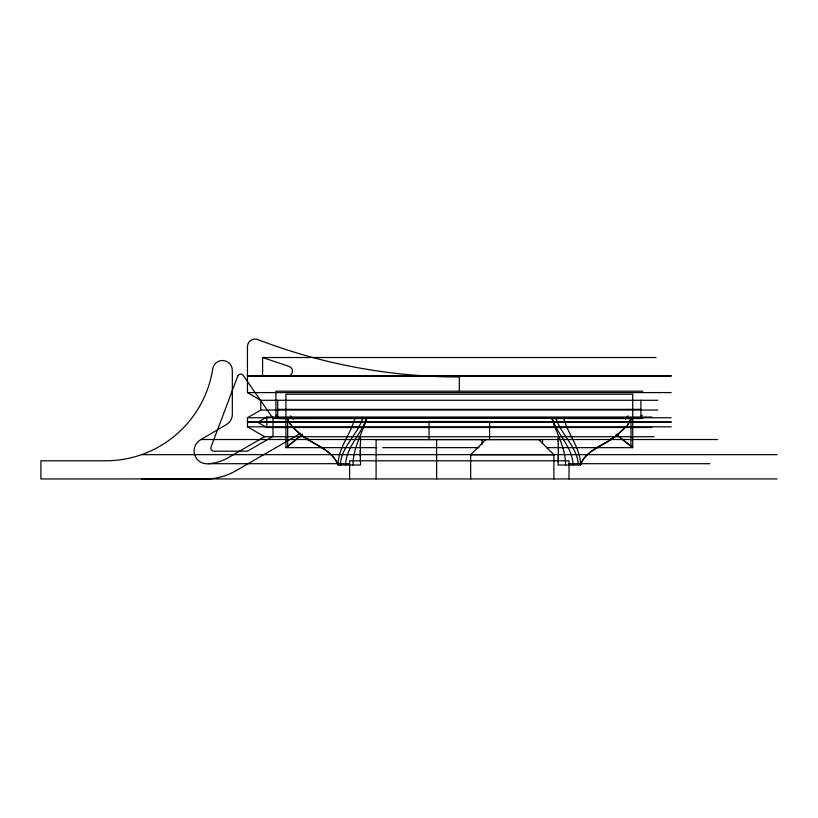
<?xml version="1.0" encoding="UTF-8"?>
<svg xmlns="http://www.w3.org/2000/svg" width="818" height="818" viewBox="0 0 818 818"><rect width="100%" height="100%" fill="white"/><g stroke="black" fill="none" stroke-linecap="round" stroke-linejoin="round"><path stroke-width="1.23" d="M360.298 450.197L360.38 459.205M353.079 465.013C352.803 448.479 361.945 433.959 366.556 418.571L278.171 418.571M558.336 453.346L558.254 459.154M558.305 456.28L558.173 462.098M360.329 447.385L360.534 441.086M360.411 444.133L360.319 456.28M345.585 465.013C345.983 447.18 361.096 434.685 366.556 418.571L363.846 426.444M558.173 462.109L558.06 465.013L580.524 465.013C585.903 449.767 604.379 444.869 616.261 435.769M340.288 465.013C341.137 446.996 357.251 435.002 362.527 418.571M360.523 441.342L360.697 438.059M354.767 418.571C350.646 434.532 338.049 447.927 338.1 465.013L360.564 465.013L360.462 462.098M366.556 418.571L364.531 423.663M628.091 424.43L631.097 418.571L627.406 425.411L617.999 434.368M563.858 418.571C567.989 434.532 580.586 447.927 580.535 465.013C584.778 451.495 600.841 447.017 611.383 439.409M470.667 478.949L470.667 454.736L485.8 439.614M624.277 428.591L611.7 439.174M302.507 434.123L299.582 436.648M301.525 434.971L300.257 436.076M299.531 436.689L297.486 438.407M297.425 438.468L285.922 447.651L285.922 394.215L632.713 394.215L632.713 447.651L546.536 447.651M296.658 439.102L285.922 447.651L376.761 447.651M617.692 434.419L616.547 435.35M349.603 463.704L208.682 463.704A14.499 14.499 0 0 1 206.934 463.816A12.863 12.863 0 0 1 201.034 439.532L226.688 424.378A11.462 11.462 0 0 0 232.332 414.511L232.332 370.36A9.867 9.867 0 0 0 223.212 360.523A9.867 9.867 0 0 0 212.711 368.857A108.385 108.385 0 0 1 105.573 460.79L40.9 460.79L40.9 478.949L207.445 478.939A60.716 60.716 0 0 0 234.899 471.332L300.646 433.376M671.169 421.976L247.455 421.976L247.455 417.742L260.778 410.053L657.856 410.053M258.284 421.976L266.832 417.037L651.803 417.037M654.032 436.71L264.592 436.71L227.435 458.162A45.43 45.43 0 0 1 208.682 463.704M262.588 375.748L262.588 357.517L656.036 357.517M671.169 375.748L247.455 375.748L247.455 346.617A7.567 7.567 0 0 1 257.742 339.552L268.958 343.724A561.71 561.71 0 0 0 459.317 376.965L459.317 391.188M671.169 376.055L247.455 376.055L247.455 392.589L260.778 400.278L657.856 400.278M642.723 391.188L275.911 391.188L275.911 418.213M247.455 392.589L671.169 392.589M277.721 409.348L640.903 409.348M247.455 417.742L671.169 417.742M273.181 418.427L642.723 418.356M640.463 418.571L552.078 418.571C556.669 433.969 565.841 448.469 565.555 465.013M671.169 422.282L247.455 422.282L247.455 426.812L264.592 436.71M247.455 426.812L671.169 426.812M257.752 422.282L266.832 427.517L651.803 427.517M201.023 439.522L717.611 439.522M382.752 447.651L478.97 447.651M141.534 454.655L777.1 454.655M470.667 454.736L553.898 454.736L553.898 478.949M569.031 463.704L709.952 463.704M141.534 478.939L777.1 478.939M262.588 357.517L289.04 366.392A4.939 4.939 0 0 1 287.588 376.055M297.496 431.495C309.664 444.491 331.29 447.732 338.1 465.013C330.799 446.485 307.394 443.356 294.858 429.082M622.6 439.624L632.713 447.651L621.138 438.407M621.977 439.102L620.443 437.824M620.473 437.845L617.109 434.971M619.103 436.689L616.128 434.123M297.179 431.403L294.357 428.591M294.715 429.123L289.623 423.305L287.537 418.571L287.803 419.716M538.765 439.614L553.898 454.736M308.11 440.074L308.13 438.755M290.543 424.43L287.905 419.992M554.103 423.663L552.068 418.571C557.539 434.685 572.641 447.18 573.05 465.013M555.923 429.317L552.825 421.035M556.107 418.571C561.383 435.002 577.498 446.996 578.346 465.013M557.937 438.059L558.101 441.086M558.111 441.342L558.224 444.133M360.38 459.154L360.462 462.109M558.234 444.368L558.295 447.17M558.305 447.385L558.336 450.197M558.336 450.381L558.336 453.203M640.903 400.268L640.903 418.427M630.985 418.356L630.985 446.321M610.494 438.755L610.494 440.104M569.031 478.939L569.031 460.79L349.603 460.79L349.603 478.939M542.549 443.417L542.549 439.614L376.086 439.614L376.086 478.949M489.583 439.614L489.583 421.454L429.051 421.454L429.051 439.614M482.017 439.614L482.017 444.685M436.618 439.614L436.618 478.949M287.65 418.356L287.65 446.321M277.721 400.268L277.721 418.427M266.832 417.037L266.832 427.517M260.778 400.278L260.778 410.053M640.76 416.566A74.233 1.115 -39.7 0 1 642.314 415.268M628.03 415.851A48.119 12.976 -63 0 1 625.433 419.266M628.081 424.164A32.751 11.963 -70.7 0 1 627.621 424.736M276.32 415.268A74.233 1.115 39.7 0 1 277.864 416.566M293.192 419.266A48.119 12.976 63 0 1 290.605 415.851M291.014 424.736A32.751 11.963 70.7 0 1 290.554 424.164M237.813 376.004L211.024 447.078A3.027 3.027 0 0 0 213.856 451.178L246.647 451.178A3.027 3.027 0 0 0 248.161 450.769L271.504 437.293A3.027 3.027 0 0 0 273.018 434.675L273.018 419.337A3.027 3.027 0 0 0 272.476 417.609L243.13 375.35A3.027 3.027 0 0 0 237.813 376.004"/></g></svg>
